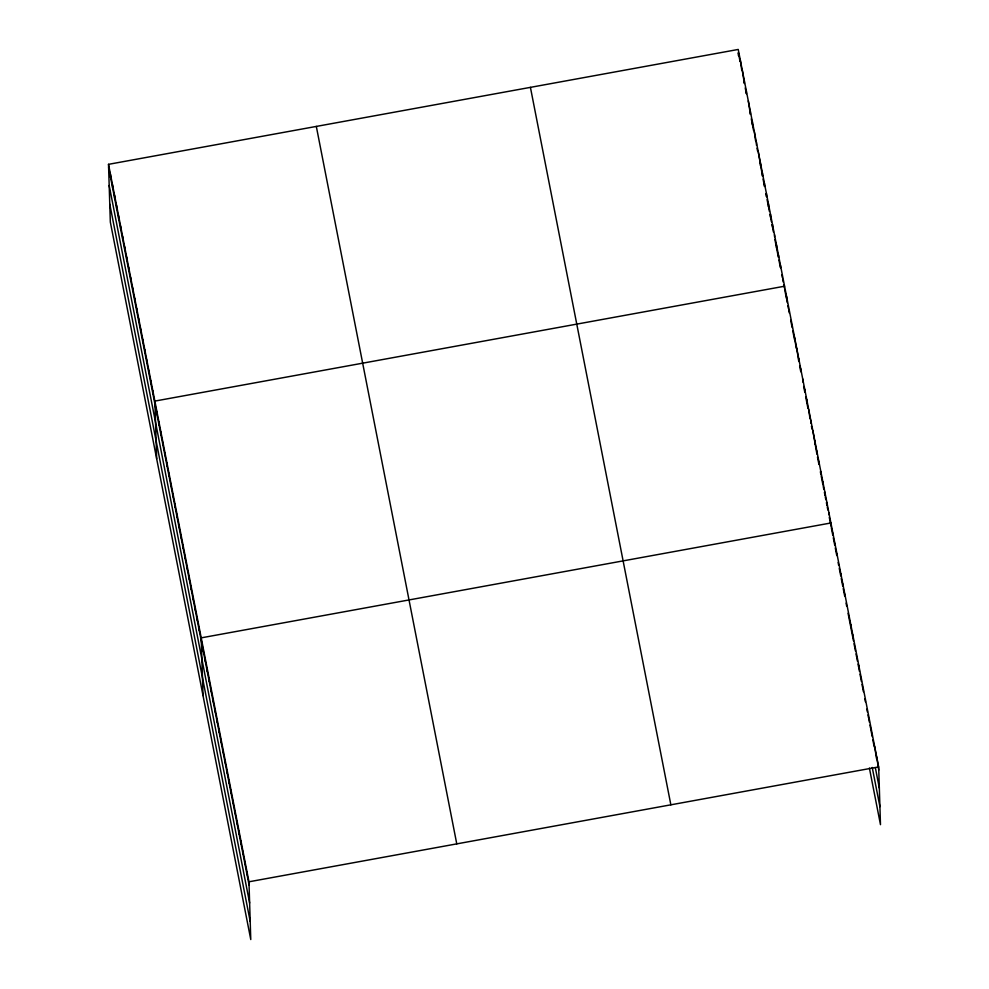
<?xml version="1.0" encoding="UTF-8"?>
<svg xmlns="http://www.w3.org/2000/svg" width="989" height="989" viewBox="0 0 989 989"><rect width="100%" height="100%" fill="white"/><g stroke="black" fill="none" stroke-linecap="round" stroke-linejoin="round"><path stroke-width="1.48" d="M108.518 164.335L248.968 881.792L250.773 939.55L110.335 222.092L108.518 164.335L738.227 49.45L878.665 766.908L880.482 824.665L869.393 768.045M784.574 286.217L154.865 401.089L156.682 458.847M248.968 881.792L878.665 766.908M740.044 61.454L738.326 52.627L738.412 55.631M741.775 70.281L740.242 59.748M745.236 87.922L746.386 93.807L746.287 90.629M751.281 118.804L753.581 130.573M755.596 140.871L754.347 131.797M757.03 148.214L757.611 151.156M763.075 179.096L764.522 186.451L764.423 183.274M765.956 193.807L766.537 196.749L766.438 193.572M767.105 199.691L768.552 207.047L768.453 203.858M768.836 208.506L769.417 211.448M769.986 214.39L770.567 217.333L770.468 214.156M770.851 218.804L771.432 221.746M772.001 224.688L772.582 227.631M772.866 229.102L773.447 232.044M774.881 239.4L776.612 248.214L776.513 245.037M776.897 249.685L778.331 257.041M778.912 259.983L780.346 267.339M781.792 274.682L782.361 277.625M782.658 279.096L783.226 282.038M783.807 284.98L784.376 287.923M784.673 289.394L786.391 298.221M786.688 299.692L787.256 302.634M787.837 305.564L788.406 308.506M788.703 309.977L789.271 312.92M790.718 320.275L792.152 327.631M792.733 330.573L794.451 339.388M796.182 348.215L794.649 337.682M799.644 365.868L800.793 371.74L800.694 368.563M803.674 386.452L804.823 392.336L804.725 389.147M805.689 396.75L807.988 408.506M810.003 418.804L808.755 409.743M811.437 426.16L812.018 429.102M817.483 457.042L818.929 464.397L818.83 461.208M820.363 471.741L820.944 474.683L820.845 471.506M821.229 476.154L822.959 484.981L822.86 481.804M823.244 486.452L823.825 489.394M824.393 492.337L824.974 495.279L824.875 492.089M825.259 496.75L825.84 499.68M826.408 502.622L826.989 505.564M827.274 507.036L827.855 509.978M829.289 517.334L831.02 526.16L830.921 522.971L201.212 637.856L203.029 695.613M831.304 527.607L832.726 534.864M833.294 537.769L834.716 545.026M835.285 547.931L836.706 555.2M838.128 562.457L838.684 565.362M839.253 568.267L840.675 575.524M841.243 578.429L842.665 585.686M843.234 588.591L844.655 595.848M846.077 603.117L846.646 606.01M848.067 613.279L848.636 616.184M848.921 617.631L850.627 626.346M850.911 627.792L852.617 636.508M852.901 637.954L853.47 640.86M854.039 643.765L854.607 646.67M854.892 648.129L855.46 651.034M856.029 653.927L856.598 656.832M856.882 658.291L857.451 661.196M858.019 664.101L858.588 666.994M858.872 668.453L859.441 671.358M860.01 674.263L860.578 677.168M860.863 678.615L861.431 681.52M862 684.425L862.569 687.33M862.853 688.777L863.422 691.682M864.843 698.939L865.412 701.844M866.834 709.113L867.402 712.018M867.971 714.911L868.54 717.816M868.824 719.275L869.393 722.18M869.961 725.085L870.53 727.978M870.815 729.437L872.236 736.694M872.793 739.599L874.214 746.856M876.489 758.476L874.684 746.584M878.764 770.097L876.674 756.746M875.352 767.773L879.332 788.097M872.236 767.452L879.913 806.665M530.425 87.366L670.863 804.823M316.319 126.419L456.77 843.877M108.617 167.512L249.067 884.97M109.186 185.524L249.624 902.982M109.767 204.08L250.217 921.538M858.773 665.276L858.835 667.39M852.802 634.777L852.864 636.904M850.812 624.615L850.874 626.742M844.841 594.117L844.915 596.243M842.851 583.955L842.925 586.081M840.86 573.793L840.934 575.919M836.879 553.469L836.954 555.583M834.901 543.307L834.963 545.421M832.911 533.133L832.973 535.259M828.906 512.685L828.967 514.799M826.891 502.387L826.952 504.501M816.815 450.922L816.914 454.099L812.785 430.326M814.8 440.624L814.899 443.801M810.77 420.028L810.869 423.218M806.74 399.445L806.839 402.622M802.709 378.861L802.808 382.038M798.679 358.265L798.778 361.455L796.664 347.98M786.589 296.502L786.651 298.629M780.544 265.621L780.605 267.747M778.528 255.335L778.59 257.449M774.498 234.739L774.56 236.865M772.483 224.454L772.545 226.568M762.408 172.976L762.507 176.153L758.378 152.393M760.393 162.678L760.492 165.868M756.362 142.095L756.461 145.272M752.332 121.511L752.431 124.688M750.317 111.213L750.416 114.39L748.302 100.915M744.272 80.332L744.371 83.509L742.257 70.034M246.978 871.63L247.077 874.808M244.988 861.468L245.087 864.646M242.997 851.294L243.096 854.484M241.007 841.132L241.106 844.322M239.017 830.97L239.115 834.147M237.026 820.808L237.125 823.985M235.036 810.646L235.135 813.823M233.045 800.484L233.144 803.661M231.055 790.31L231.154 793.499M229.065 780.148L229.164 783.337M227.074 769.986L227.173 773.163M225.084 759.824L225.183 763.001M223.094 749.662L223.193 752.839M221.103 739.5L221.202 742.677M219.113 729.326L219.212 732.515M217.123 719.164L217.234 722.353M215.145 709.002L215.243 712.179M213.154 698.84L213.253 702.017M211.164 688.678L211.263 691.855M209.173 678.516L209.272 681.693M207.183 668.341L207.282 671.531M205.193 658.179L205.292 661.369M203.202 648.018L203.301 651.195M199.197 627.558L199.296 630.747M197.182 617.272L197.281 620.449M195.167 606.974L195.266 610.151M193.152 596.676L193.251 599.853M191.137 586.378L191.236 589.568M189.122 576.093L189.22 579.27M187.106 565.795L187.205 568.972M185.091 555.497L185.19 558.686M183.076 545.211L183.175 548.388M181.061 534.913L181.16 538.09M179.046 524.615L179.145 527.805M177.031 514.329L177.13 517.507M175.016 504.031L175.115 507.209M173.001 493.734L173.1 496.923M170.986 483.448L171.085 486.625M168.971 473.15L169.07 476.327M166.956 462.852L167.054 466.042M164.94 452.566L165.039 455.744M162.925 442.268L163.024 445.446M160.91 431.97L161.009 435.16M158.895 421.685L158.994 424.862M156.88 411.387L156.979 414.564M152.85 390.803L152.949 393.981M150.835 380.505L150.934 383.683M148.82 370.207L148.919 373.397M146.805 359.922L146.904 363.099M144.79 349.624L144.889 352.801M142.775 339.326L142.873 342.503M140.759 329.028L140.858 332.217M138.744 318.742L138.843 321.919M136.729 308.444L136.828 311.622M134.714 298.146L134.813 301.336M132.699 287.861L132.798 291.038M130.684 277.563L130.783 280.74M128.669 267.265L128.768 270.454M126.654 256.979L126.753 260.156M124.639 246.681L124.738 249.858M122.624 236.383L122.723 239.573M120.609 226.098L120.707 229.275M118.593 215.8L118.692 218.977M116.578 205.502L116.677 208.691M114.563 195.216L114.662 198.393M112.548 184.918L112.647 188.095M110.533 174.62L110.632 177.81"/></g></svg>
